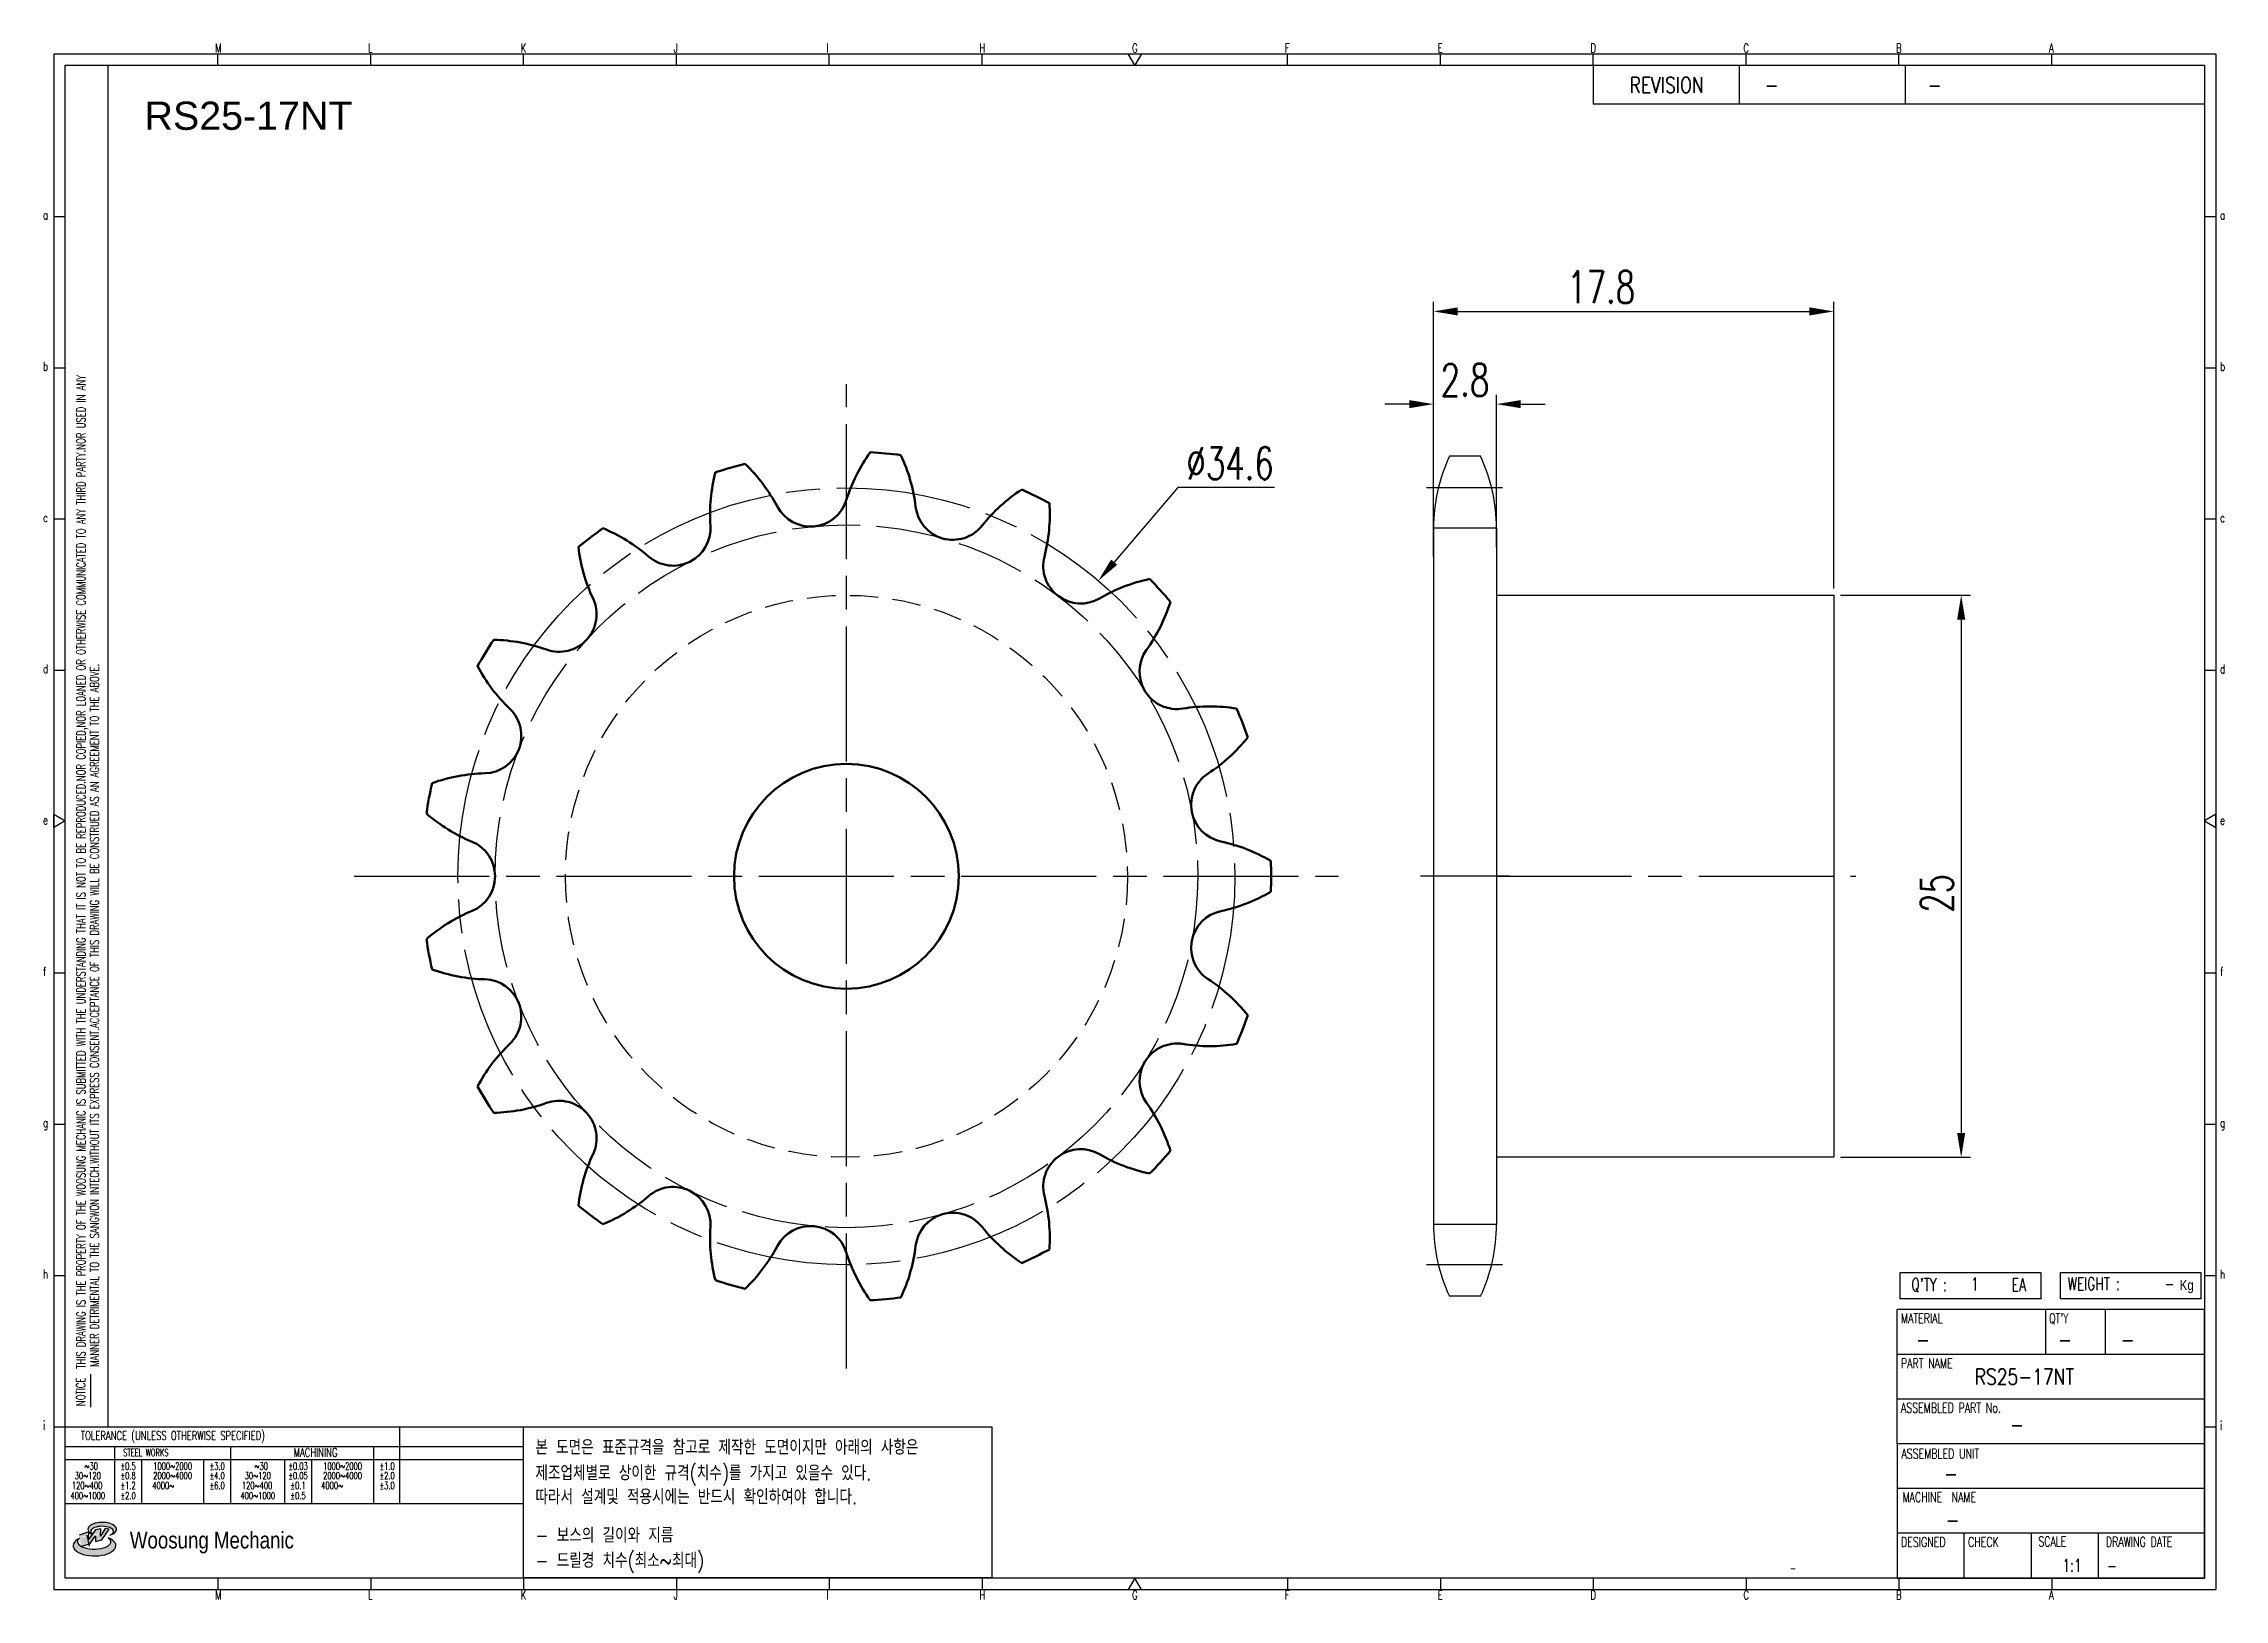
# Model space of a CAD drawing. Header units: millimetres. Extents: x -0.5 to 96.6, y -0.4 to 68.8.
import ezdxf
from ezdxf.enums import TextEntityAlignment as Align

# ---------------------------------------------------------------- set-up
doc = ezdxf.new("R2010")
doc.units = ezdxf.units.MM
for name, pattern in [('AM_ISO02W050', [7.5, 6, -1.5]), ('AM_ISO02W050x2', [3.75, 3, -0.75]), ('AM_ISO08W050', [18, 12, -1.5, 3, -1.5]), ('AM_ISO08W050x2', [9, 6, -0.75, 1.5, -0.75]), ('HIDDEN', [9.525, 6.35, -3.175])]:
    doc.linetypes.add(name, pattern=pattern)
for name, color, linetype, lineweight in [('AM_0N', 7, 'Continuous', 50), ('AM_3N', 6, 'AM_ISO02W050', 25), ('AM_7', 4, 'AM_ISO08W050', 25), ('AM_7N', 4, 'AM_ISO08W050', 25)]:
    doc.layers.add(name, color=color, linetype=linetype, lineweight=lineweight)
for name, color, linetype in [('S-DIM', 7, 'Continuous'), ('TITLE', 7, 'Continuous'), ('도면레이아웃', 7, 'Continuous')]:
    doc.layers.add(name, color=color, linetype=linetype)
doc.styles.add('HAN', font='ROMANS.shx', dxfattribs={"width": 0.7, "bigfont": 'whgtxt.shx'})
doc.styles.add('HKD_ST2', font='romans.shx', dxfattribs={"width": 0.7, "height": 4, "bigfont": '@extfont2.shx'})
doc.styles.add('HSG', font='SIMPLEX.shx', dxfattribs={"width": 0.7, "bigfont": 'HSG.shx'})
doc.styles.add('ROMANS', font='romans.shx', dxfattribs={"width": 0.7, "bigfont": 'whgtxt.shx'})
doc.styles.add('SLDTEXTSTYLE4', font='arial.ttf', dxfattribs={"width": 0.8})
doc.styles.get("Standard").update_dxf_attribs({"font": 'arial.ttf'})
doc.dimstyles.new('APP2', dxfattribs={"dimscale": 0.6, "dimtxt": 2.4, "dimasz": 1.8, "dimexe": 0.7, "dimexo": 0.5, "dimgap": 0.6, "dimtad": 1, "dimtoh": 1, "dimdec": 1, "dimrnd": 0.01, "dimzin": 9, "dimdsep": 46, "dimtxsty": 'HSG', "dimcen": 0, "dimclrd": 1, "dimclre": 1, "dimclrt": 256, "dimazin": 2, "dimtp": 1, "dimtm": 1, "dimtfac": 0.5, "dimtdec": 1, "dimtofl": 0, "dimtmove": 0, "dimatfit": 3, "dimfxl": 0, "dimtvp": 1, "dimtolj": 2, "dimlwd": -1, "dimlwe": -1, "dimarcsym": 0})

# ---------------------------------------------------------------- blocks, each defined once
blk = doc.blocks.new('tyuijfsdgj')
for p, q in [((-68014.762, 458.6), (-67999.762, 458.6)), ((-67999.762, 458.6), (-67999.762, 433.6)), ((-67999.762, 433.6), (-68014.762, 433.6))]:
    blk.add_line(p, q)
at = {"layer": 'AM_7N', "linetype": 'AM_ISO08W050x2'}
blk.add_line((-68014.762, 446.1), (-67998.779, 446.1), dxfattribs=at)
blk = doc.blocks.new('*D17')
at = {"layer": 'Defpoints', "color": 0, "transparency": 16777216}
for p in [(79.176, 44.221), (79.176, 19.221), (84.847, 19.221)]:
    blk.add_point(p, dxfattribs=at)
at = {"layer": 'S-DIM', "color": 1, "transparency": 16777216}
for p, q in [((79.476, 44.221), (85.267, 44.221)), ((84.847, 43.141), (84.847, 20.301)), ((79.476, 19.221), (85.267, 19.221))]:
    blk.add_line(p, q, dxfattribs=at)
for points in [[(84.667, 43.141), (85.027, 43.141), (84.847, 44.221)], [(84.667, 20.301), (85.027, 20.301), (84.847, 19.221)]]:
    blk.add_solid(points, dxfattribs=at)
at = {"layer": 'S-DIM', "transparency": 16777216, "insert": (83.767, 30.965), "char_height": 1.44, "attachment_point": 5, "rotation": 90, "style": 'HSG'}
blk.add_mtext('\\A2;25', dxfattribs=at)
blk = doc.blocks.new('*D18')
at = {"layer": 'Defpoints', "color": 0, "transparency": 16777216}
for p in [(64.176, 52.723), (61.376, 46.066), (64.176, 46.066)]:
    blk.add_point(p, dxfattribs=at)
at = {"layer": 'S-DIM', "color": 1, "transparency": 16777216}
for p, q in [((60.296, 52.723), (59.216, 52.723)), ((61.376, 46.366), (61.376, 53.143)), ((64.176, 46.366), (64.176, 53.143)), ((65.256, 52.723), (66.336, 52.723))]:
    blk.add_line(p, q, dxfattribs=at)
for points in [[(60.296, 52.903), (60.296, 52.543), (61.376, 52.723)], [(65.256, 52.903), (65.256, 52.543), (64.176, 52.723)]]:
    blk.add_solid(points, dxfattribs=at)
at = {"layer": 'S-DIM', "transparency": 16777216, "insert": (62.776, 53.803), "char_height": 1.44, "attachment_point": 5, "style": 'HSG'}
blk.add_mtext('\\A2;2.8', dxfattribs=at)
blk = doc.blocks.new('*D19')
at = {"layer": 'Defpoints', "color": 0, "transparency": 16777216}
for p in [(79.176, 56.847), (61.376, 45.651), (79.176, 44.221)]:
    blk.add_point(p, dxfattribs=at)
at = {"layer": 'S-DIM', "color": 1, "transparency": 16777216}
for p, q in [((61.376, 45.951), (61.376, 57.267)), ((79.176, 44.521), (79.176, 57.267)), ((62.456, 56.847), (78.096, 56.847))]:
    blk.add_line(p, q, dxfattribs=at)
for points in [[(62.456, 57.027), (62.456, 56.667), (61.376, 56.847)], [(78.096, 57.027), (78.096, 56.667), (79.176, 56.847)]]:
    blk.add_solid(points, dxfattribs=at)
at = {"layer": 'S-DIM', "transparency": 16777216, "insert": (68.834, 57.927), "char_height": 1.44, "attachment_point": 5, "style": 'HSG'}
blk.add_mtext('\\A2;17.8', dxfattribs=at)
blk = doc.blocks.new('*D20')
at = {"layer": 'Defpoints', "color": 0, "transparency": 16777216}
for p in [(46.468, 44.871), (24.051, 18.571)]:
    blk.add_point(p, dxfattribs=at)
at = {"layer": 'S-DIM', "color": 1, "transparency": 16777216}
for p, q in [((49.999, 49.014), (47.169, 45.693)), ((54.295, 49.014), (49.999, 49.014))]:
    blk.add_line(p, q, dxfattribs=at)
blk.add_solid([(47.032, 45.81), (47.306, 45.577), (46.468, 44.871)], dxfattribs=at)
at = {"layer": 'S-DIM', "transparency": 16777216, "insert": (52.327, 50.094), "char_height": 1.44, "attachment_point": 5, "style": 'HSG'}
blk.add_mtext('\\A2;∅34.6', dxfattribs=at)
blk = doc.blocks.new('notice1')
at = {"color": 4}
blk.add_lwpolyline([(-22142.12, 1730.6), (-22053.8, 1730.6), (-22053.8, 1702.07), (-22142.12, 1702.07)], close=True, dxfattribs=at)
at = {"color": 4, "style": 'HAN', "width": 0.8}
for s, p in [('본 도면은 표준규격을 참고로 제작한 도면이지만 아래의 사항은', (-22139.9, 1725.32)), ('제조업체별로 상이한 규격(치수)를 가지고 있을수 있다.', (-22139.9, 1720.47)), ('따라서 설계및 적용시에는 반드시 확인하여야 합니다.', (-22139.9, 1715.97)), ('- 보스의 길이와 지름', (-22139.9, 1708.73)), ('- 드릴경 치수(최소~최대)', (-22139.9, 1703.97))]:
    blk.add_text(s, height=2.7949, dxfattribs=at).set_placement(p)
blk = doc.blocks.new('SUYWSHJH')
at = {"layer": '도면레이아웃'}
h = blk.add_hatch(color=10, dxfattribs=at)
h.paths.add_polyline_path([(1.544, 35.177), (1.554, 34.966), (1.779, 35.034), (2.054, 35.422), (1.908, 35.446), (1.728, 35.167), (1.741, 35.439), (1.547, 35.405), (1.292, 35.041), (1.295, 35.33), (0.943, 35.208), (1.03, 34.8), (1.336, 34.885)])
edge = h.paths.add_edge_path()
edge.add_ellipse((1.795, 35.421), major_axis=(-0.53, 0), ratio=0.487785, start_angle=122.36065, end_angle=403.39574)
edge.add_line((1.411, 35.244), (1.419, 35.261))
edge.add_ellipse((1.798, 35.344), major_axis=(-0.423, 0), ratio=0.444396, start_angle=131.58977, end_angle=386.19408, ccw=False)
edge = h.paths.add_edge_path()
edge.add_ellipse((1.512, 34.815), major_axis=(-0.793, 0), ratio=0.480113, start_angle=314.67633, end_angle=590.85213)
edge.add_ellipse((1.501, 34.958), major_axis=(-0.62, 0), ratio=0.43311, start_angle=331.7024, end_angle=574.42495, ccw=False)
for p, q in [((0, 90.118), (80.15, 90.118)), ((0, 90.118), (0, 33.191)), ((6.089, 89.693), (6.089, 90.118)), ((11.753, 89.693), (11.753, 90.118)), ((17.418, 89.693), (17.418, 90.118)), ((23.082, 89.693), (23.082, 90.118)), ((28.746, 89.693), (28.746, 90.118)), ((34.411, 89.693), (34.411, 90.118)), ((45.739, 89.693), (45.739, 90.118)), ((51.404, 89.693), (51.404, 90.118)), ((57.068, 89.693), (57.068, 90.118)), ((62.732, 89.693), (62.732, 90.118)), ((68.397, 89.693), (68.397, 90.118)), ((74.061, 89.693), (74.061, 90.118)), ((80.15, 90.118), (80.15, 33.191)), ((0, 84.085), (0.425, 84.085)), ((79.725, 84.085), (80.15, 84.085)), ((0, 78.478), (0.425, 78.478)), ((79.725, 78.478), (80.15, 78.478)), ((0, 72.87), (0.425, 72.87)), ((79.725, 72.87), (80.15, 72.87)), ((0, 67.262), (0.425, 67.262)), ((79.725, 67.262), (80.15, 67.262)), ((0, 56.047), (0.425, 56.047)), ((79.725, 56.047), (80.15, 56.047)), ((0, 50.439), (0.425, 50.439)), ((79.725, 50.439), (80.15, 50.439)), ((0, 44.832), (0.425, 44.832)), ((79.725, 44.832), (80.15, 44.832)), ((1.377, 39.947), (1.377, 41.174)), ((0, 39.224), (0.425, 39.224)), ((79.725, 39.224), (80.15, 39.224)), ((0, 33.191), (80.15, 33.191)), ((6.089, 33.616), (6.089, 33.191)), ((11.753, 33.616), (11.753, 33.191)), ((17.418, 33.616), (17.418, 33.191)), ((23.082, 33.616), (23.082, 33.191)), ((28.746, 33.616), (28.746, 33.191)), ((34.411, 33.616), (34.411, 33.191)), ((45.739, 33.616), (45.739, 33.191)), ((51.404, 33.616), (51.404, 33.191)), ((57.068, 33.616), (57.068, 33.191)), ((62.732, 33.616), (62.732, 33.191)), ((68.397, 33.616), (68.397, 33.191)), ((74.061, 33.616), (74.061, 33.191))]:
    blk.add_line(p, q)
at = {"color": 2}
for p, q in [((2.017, 39.224), (2.017, 89.693)), ((0.425, 39.224), (17.418, 39.224)), ((12.816, 39.224), (12.816, 36.382)), ((17.418, 33.616), (17.418, 39.224)), ((0.425, 38.487), (17.418, 38.487)), ((0.425, 38.012), (17.418, 38.012)), ((2.257, 38.487), (2.257, 36.382)), ((3.257, 38.012), (3.257, 36.382)), ((5.557, 38.012), (5.557, 36.382)), ((6.557, 38.5), (6.557, 36.382)), ((8.557, 38.012), (8.557, 36.382)), ((9.557, 38.026), (9.557, 36.382)), ((11.857, 38.487), (11.857, 36.382)), ((0.425, 36.382), (17.418, 36.382))]:
    blk.add_line(p, q, dxfattribs=at)
at = {"color": 6, "ltscale": 0.5}
for p, q in [((57.068, 89.693), (57.068, 88.246)), ((62.47, 89.693), (62.47, 88.246)), ((68.635, 89.693), (68.635, 88.246)), ((79.725, 88.246), (57.068, 88.246)), ((68.336, 38.59), (68.336, 43.563)), ((79.725, 43.563), (68.336, 43.563)), ((73.827, 43.563), (73.827, 41.905)), ((76.037, 43.563), (76.037, 41.905)), ((79.725, 38.59), (79.725, 43.563)), ((79.725, 41.905), (68.336, 41.905)), ((79.725, 40.248), (68.336, 40.248)), ((68.336, 38.59), (68.336, 33.616)), ((79.725, 38.59), (68.336, 38.59)), ((79.725, 33.616), (79.725, 38.59)), ((79.725, 36.932), (68.336, 36.932)), ((79.725, 35.274), (68.336, 35.274)), ((70.822, 33.616), (70.822, 35.274)), ((73.309, 33.616), (73.309, 35.274)), ((75.796, 33.616), (75.796, 35.274)), ((68.336, 33.616), (79.725, 33.616))]:
    blk.add_line(p, q, dxfattribs=at)
for points in [[(40.075, 89.693), (39.83, 90.118), (40.32, 90.118)], [(0.425, 89.693), (79.725, 89.693), (79.725, 33.616), (0.425, 33.616)], [(0.425, 61.679), (0, 61.433), (0, 61.924)], [(79.725, 61.679), (80.15, 61.433), (80.15, 61.924)], [(40.075, 33.616), (39.83, 33.191), (40.32, 33.191)]]:
    blk.add_lwpolyline(points, close=True)
at = {"layer": 'TITLE', "color": 20}
for p, q in [((68.449, 43.961), (68.449, 44.936)), ((68.449, 44.936), (73.654, 44.936)), ((73.654, 44.936), (73.654, 43.961)), ((74.39, 43.961), (74.39, 44.936)), ((74.39, 44.936), (79.595, 44.936)), ((79.595, 44.936), (79.595, 43.961)), ((73.654, 43.961), (68.449, 43.961)), ((79.595, 43.961), (74.39, 43.961))]:
    blk.add_line(p, q, dxfattribs=at)
at = {"layer": '도면레이아웃'}
for p, q in [((1.295, 35.33), (0.943, 35.208)), ((1.03, 34.8), (1.336, 34.885)), ((1.224, 35.208), (1.311, 34.8)), ((1.224, 35.208), (1.224, 35.208)), ((1.547, 35.405), (1.292, 35.041)), ((1.292, 35.041), (1.295, 35.33)), ((1.336, 34.885), (1.544, 35.177)), ((1.419, 35.261), (1.411, 35.244)), ((1.544, 35.177), (1.554, 34.966)), ((1.741, 35.439), (1.547, 35.405)), ((1.554, 34.966), (1.779, 35.034)), ((1.908, 35.446), (1.728, 35.167)), ((1.728, 35.167), (1.741, 35.439)), ((1.779, 35.034), (2.054, 35.422)), ((2.054, 35.422), (1.908, 35.446))]:
    blk.add_line(p, q, dxfattribs=at)
for centre, major_axis, ratio, start_param, end_param in [((1.795, 35.421), (-0.53, 0), 0.487785, 2.135596, 7.040584), ((1.512, 34.815), (-0.793, 0), 0.480113, 5.492138, 10.312315), ((1.501, 34.958), (-0.62, 0), 0.43311, 5.789299, 10.025607), ((1.798, 35.344), (-0.423, 0), 0.444396, 2.296675, 6.740358)]:
    blk.add_ellipse(centre, major_axis=major_axis, ratio=ratio, start_param=start_param, end_param=end_param, dxfattribs=at)
at = {"color": 4, "style": 'HKD_ST2', "width": 0.7}
for s, p in [('M', (5.988, 90.164)), ('L', (11.652, 90.164)), ('K', (17.316, 90.164)), ('J', (22.981, 90.164)), ('I', (28.645, 90.164)), ('H', (34.309, 90.164)), ('G', (39.974, 90.164)), ('F', (45.638, 90.164)), ('E', (51.302, 90.164)), ('D', (56.967, 90.164)), ('C', (62.631, 90.164)), ('B', (68.295, 90.164)), ('A', (73.96, 90.164)), ('a', (-0.395, 83.976)), ('a', (80.305, 83.97)), ('b', (-0.395, 78.368)), ('b', (80.305, 78.362)), ('c', (-0.395, 72.76)), ('c', (80.305, 72.754)), ('d', (-0.395, 67.153)), ('d', (80.305, 67.147)), ('e', (-0.395, 61.545)), ('e', (80.305, 61.539)), ('f', (-0.395, 55.937)), ('f', (80.305, 55.931)), ('g', (-0.395, 50.33)), ('g', (80.305, 50.324)), ('h', (-0.395, 44.722)), ('h', (80.305, 44.716)), ('i', (-0.395, 39.114)), ('i', (80.305, 39.108)), ('M', (5.988, 32.824)), ('L', (11.652, 32.824)), ('K', (17.316, 32.824)), ('J', (22.981, 32.824)), ('I', (28.645, 32.824)), ('H', (34.309, 32.824)), ('G', (39.974, 32.824)), ('F', (45.638, 32.824)), ('E', (51.302, 32.824)), ('D', (56.967, 32.824)), ('C', (62.631, 32.824)), ('B', (68.295, 32.824)), ('A', (73.96, 32.824))]:
    blk.add_text(s, height=0.326, dxfattribs=at).set_placement(p)
for s, height, style, width, p in [('REVISION', 0.5806, 'HAN', 0.8, (58.415, 88.664)), ('-', 0.581, 'HAN', 0.8, (63.426, 88.664)), ('-', 0.581, 'HAN', 0.8, (69.468, 88.664)), ("Q'TY : ", 0.4746, 'HKD_ST2', 0.7, (68.857, 44.253)), ('1', 0.475, 'HKD_ST2', 0.7, (71.071, 44.275)), ('EA', 0.4746, 'HKD_ST2', 0.7, (72.578, 44.253)), ('WEIGHT : ', 0.4746, 'HKD_ST2', 0.7, (74.65, 44.286)), ('-', 0.581, 'HAN', 0.8, (69.029, 42.157)), ('-', 0.581, 'HAN', 0.8, (74.289, 42.157)), ('-', 0.581, 'HAN', 0.8, (76.623, 42.157)), ('-', 0.581, 'HAN', 0.8, (72.515, 39.013)), ('-', 0.581, 'HAN', 0.8, (70.067, 37.189)), ('-', 0.581, 'HAN', 0.8, (70.126, 35.48)), ('1:1', 0.4746, 'HKD_ST2', 0.7, (74.458, 33.848)), ('-', 0.475, 'HKD_ST2', 0.7, (76.112, 33.837))]:
    blk.add_text(s, height=height, dxfattribs=dict(style=style, width=width)).set_placement(p)
at = {"color": 2, "style": 'HKD_ST2', "width": 0.7}
for s, p in [(' THIS DRAWING IS THE PROPERTY OF THE WOOSUNG MECHANIC IS SUBMITTED WITH THE UNDERSTANDING THAT IT IS NOT TO BE REPRODUCED.NOR COPIED,NOR LOANED OR OTHERWISE COMMUNICATED TO ANY THIRD PARTY.NOR USED IN ANY', (1.173, 41.217)), ('MANNER DETRIMENTAL TO THE SANGWON INTECH.WITHOUT ITS EXPRESS CONSENT.ACCEPTANCE OF THIS DRAWING WILL BE CONSTRUED AS AN AGREEMENT TO THE ABOVE.', (1.672, 41.447))]:
    blk.add_text(s, height=0.326266, rotation=90, dxfattribs=at).set_placement(p)
at = {"style": 'HKD_ST2', "width": 0.7}
blk.add_text('-', height=0.475, dxfattribs=at).set_placement((78.613, 44.286), align=Align.RIGHT)
at = {"color": 4, "style": 'HKD_ST2', "width": 0.7}
for s, height, p in [('MATERIAL', 0.3651, (68.474, 43.425)), ("QT'Y", 0.3651, (73.965, 43.425)), ('PART NAME', 0.3651, (68.474, 41.756)), ('ASSEMBLED PART No.', 0.36511, (68.474, 40.109)), ('ASSEMBLED UNIT', 0.36511, (68.49, 38.408)), ('MACHINE  NAME', 0.36511, (68.532, 36.794)), ('DESIGNED', 0.3651, (68.474, 35.136)), ('CHECK', 0.3651, (70.961, 35.136)), ('SCALE', 0.3651, (73.566, 35.153)), ('DRAWING DATE', 0.36511, (76.071, 35.141))]:
    blk.add_text(s, height=height, dxfattribs=at).set_placement(p, align=Align.TOP_LEFT)
at = {"style": 'HKD_ST2', "width": 0.7}
blk.add_text('NOTICE', height=0.3263, rotation=90, dxfattribs=at).set_placement((1.163, 39.988))
for s, height, style, width, p in [('TOLERANCE (UNLESS OTHERWISE SPECIFIED)', 0.32627, 'HKD_ST2', 0.7, (4.417, 38.896)), ('-', 0.326, 'ROMANS', 0.65, (64.469, 33.975))]:
    blk.add_text(s, height=height, dxfattribs=dict(style=style, width=width)).set_placement(p, align=Align.MIDDLE_CENTER)
at = {"color": 4, "style": 'HKD_ST2', "width": 0.7}
for s, height, p in [('STEEL WORKS', 0.26101, (3.416, 38.268)), ('MACHINING', 0.3263, (9.707, 38.27)), ('%%P0.5', 0.261, (2.757, 37.762)), ('%%P0.8', 0.261, (2.757, 37.411)), ('%%P3.0', 0.261, (6.057, 37.762)), ('%%P4.0', 0.261, (6.057, 37.411)), ('%%P0.03', 0.261, (9.057, 37.762)), ('%%P0.05', 0.261, (9.057, 37.411)), ('%%P1.0', 0.261, (12.357, 37.762)), ('%%P2.0', 0.261, (12.357, 37.411)), ('%%P1.2', 0.261, (2.757, 37.045)), ('%%P2.0', 0.261, (2.757, 36.67)), ('%%P6.0', 0.261, (6.057, 37.045)), ('%%P0.1', 0.261, (9.057, 37.045)), ('%%P0.5', 0.261, (9.057, 36.67)), ('%%P3.0', 0.261, (12.357, 37.045))]:
    blk.add_text(s, height=height, dxfattribs=at).set_placement(p, align=Align.MIDDLE)
for s, height, p in [('30%%126120', 0.261, (1.263, 37.411)), ('%%12630', 0.261, (1.389, 37.762)), ('2000%%1264000', 0.26101, (4.407, 37.411)), ('1000%%1262000', 0.26101, (4.407, 37.762)), ('30%%126120', 0.261, (7.563, 37.411)), ('%%12630', 0.261, (7.689, 37.762)), ('2000%%1264000', 0.26101, (10.707, 37.411)), ('1000%%1262000', 0.26101, (10.707, 37.762)), ('400%%1261000', 0.26101, (1.263, 36.67)), ('120%%126400', 0.26101, (1.237, 37.045)), ('4000%%126', 0.261, (4.061, 37.045)), ('400%%1261000', 0.26101, (7.563, 36.67)), ('120%%126400', 0.26101, (7.537, 37.045)), ('4000%%126', 0.261, (10.321, 37.045))]:
    blk.add_text(s, height=height, dxfattribs=at).set_placement(p, align=Align.MIDDLE_CENTER)
at = {"color": 1, "style": 'SLDTEXTSTYLE4', "width": 0.8}
blk.add_text('Woosung Mechanic', height=0.61957, dxfattribs=at).set_placement((2.822, 34.711))
at = {"layer": 'TITLE', "width": 0.8}
blk.add_text('Kg', height=0.3789, dxfattribs=at).set_placement((78.807, 44.286))

msp = doc.modelspace()

# ---------------------------------------------------------------- linework, layer by layer
for p, q in [((63.469, 50.402), (62.082, 50.402)), ((61.376, 47.202), (61.376, 16.24)), ((64.176, 47.202), (64.176, 16.24)), ((63.469, 13.04), (62.082, 13.04))]:
    msp.add_line(p, q)
at = {"color": 2, "linetype": 'HIDDEN', "ltscale": 0.2}
msp.add_circle((35.26, 31.721), 12.5, dxfattribs=at)
for centre, start, end in [((68.976, 47.202), 155.09894, 180), ((56.576, 47.202), 0, 24.90106), ((68.976, 16.24), 180, 204.90106), ((56.576, 16.24), 335.09894, 0)]:
    msp.add_arc(centre, 7.6, start, end)
at = {"layer": 'AM_0N'}
msp.add_circle((35.26, 31.721), 5, dxfattribs=at)
for centre, radius, start, end in [((42.436, 46.202), 7.524, 144.40339, 162.64706), ((35.26, 31.721), 18.89, 82.62359, 86.78817), ((30.866, 47.274), 7.524, 6.76471, 25.00837), ((36.72, 47.816), 7.524, 165.57986, 183.82353), ((35.26, 31.721), 18.89, 103.80006, 107.96464), ((25.545, 44.637), 7.524, 27.94118, 46.18484), ((47.182, 42.632), 7.524, 123.22692, 141.47059), ((35.26, 31.721), 18.89, 61.44712, 65.6117), ((33.664, 48.943), 1.667, 207.94118, 342.64706), ((39.993, 48.356), 1.667, 186.76471, 321.47059), ((36.781, 47.811), 7.524, 345.58824, 3.8319), ((35.26, 31.721), 18.89, 124.97653, 129.14111), ((21.535, 40.255), 7.524, 49.11765, 67.36131), ((27.55, 47.204), 1.667, 229.11765, 3.82353), ((30.807, 47.257), 7.524, 186.75633, 205), ((45.682, 45.523), 1.667, 165.58824, 300.29412), ((50.318, 37.588), 7.524, 102.05045, 120.29412), ((35.26, 31.721), 18.89, 40.27065, 44.43523), ((22.478, 43.373), 1.667, 250.29412, 25), ((42.491, 46.175), 7.524, 324.41176, 342.65543), ((35.26, 31.721), 18.89, 146.153, 150.31759), ((19.379, 34.721), 7.524, 70.29412, 88.53779), ((49.964, 40.826), 1.667, 144.41176, 279.11765), ((25.496, 44.6), 7.524, 207.9328, 226.17647), ((19.132, 37.969), 1.667, 271.47059, 46.17647), ((51.421, 31.752), 7.524, 80.87398, 99.11765), ((35.26, 31.721), 18.89, 19.09418, 23.25876), ((47.223, 42.586), 7.524, 303.23529, 321.47896), ((19.368, 28.782), 7.524, 91.47059, 109.71426), ((52.26, 34.899), 1.667, 123.23529, 257.94118), ((35.26, 31.721), 18.89, 167.32947, 171.49406), ((21.503, 40.203), 7.524, 229.10927, 247.35294), ((17.964, 31.721), 1.667, 292.64706, 67.35294), ((50.34, 25.912), 7.524, 59.69751, 77.94118), ((35.26, 31.721), 18.89, 357.91771, 2.08229), ((21.503, 23.239), 7.524, 112.64706, 130.89073), ((52.26, 28.543), 1.667, 102.05882, 236.76471), ((50.34, 37.531), 7.524, 282.05882, 300.30249), ((35.26, 31.721), 18.89, 188.50594, 192.67053), ((19.368, 34.661), 7.524, 250.28574, 268.52941), ((19.132, 25.473), 1.667, 313.82353, 88.52941), ((47.223, 20.856), 7.524, 38.52104, 56.76471), ((35.26, 31.721), 18.89, 336.74124, 340.90582), ((25.496, 18.843), 7.524, 133.82353, 152.0672), ((49.964, 22.616), 1.667, 80.88235, 215.58824), ((51.421, 31.691), 7.524, 260.88235, 279.12602), ((35.26, 31.721), 18.89, 209.68241, 213.847), ((19.379, 28.722), 7.524, 271.46221, 289.70588), ((22.478, 20.069), 1.667, 335, 109.70588), ((42.491, 17.268), 7.524, 17.34457, 35.58824), ((45.682, 17.919), 1.667, 59.70588, 194.41176), ((35.26, 31.721), 18.89, 315.56477, 319.72935), ((30.807, 16.185), 7.524, 155, 173.24367), ((50.318, 25.855), 7.524, 239.70588, 257.94955), ((21.535, 23.188), 7.524, 292.63869, 310.88235), ((27.55, 16.239), 1.667, 356.17647, 130.88235), ((36.781, 15.632), 7.524, 356.1681, 14.41176), ((35.26, 31.721), 18.89, 230.85889, 235.02347), ((39.993, 15.086), 1.667, 38.52941, 173.23529), ((36.72, 15.626), 7.524, 176.17647, 194.42014), ((33.664, 14.5), 1.667, 17.35294, 152.05882), ((47.182, 20.811), 7.524, 218.52941, 236.77308), ((25.545, 18.806), 7.524, 313.81516, 332.05882), ((42.436, 17.241), 7.524, 197.35294, 215.59661), ((30.866, 16.169), 7.524, 334.99163, 353.23529), ((35.26, 31.721), 18.89, 294.3883, 298.55288), ((35.26, 31.721), 18.89, 252.03536, 256.19994), ((35.26, 31.721), 18.89, 273.21183, 277.37641)]:
    msp.add_arc(centre, radius, start, end, dxfattribs=at)
at = {"layer": 'AM_3N', "linetype": 'AM_ISO02W050x2'}
for p, q in [((64.176, 47.202), (61.376, 47.202)), ((64.176, 16.24), (61.376, 16.24))]:
    msp.add_line(p, q, dxfattribs=at)
msp.add_circle((35.26, 31.721), 15.629, dxfattribs=at)
at = {"layer": 'AM_7', "linetype": 'AM_ISO08W050x2'}
for p, q in [((64.449, 49), (61.066, 49)), ((64.757, 31.721), (60.794, 31.721)), ((64.449, 14.442), (61.066, 14.442))]:
    msp.add_line(p, q, dxfattribs=at)
msp.add_circle((35.26, 31.721), 17.279, dxfattribs=at)
at = {"layer": 'AM_7N', "linetype": 'AM_ISO08W050x2'}
for p, q in [((35.26, 9.832), (35.26, 53.611)), ((13.37, 31.721), (57.149, 31.721))]:
    msp.add_line(p, q, dxfattribs=at)

# ---------------------------------------------------------------- block references
for name, p, xscale, yscale, zscale in [('SUYWSHJH', (0, -39.83), 1.2, 1.2, 1.2), ('notice1', (5243.607, -400.96), 0.235872, 0.235872, 0.235872)]:
    msp.add_blockref(name, p, dxfattribs=dict(xscale=xscale, yscale=yscale, zscale=zscale))
msp.add_blockref('tyuijfsdgj', (68078.938, -414.379))

# ---------------------------------------------------------------- texts
at = {"color": 2}
msp.add_text('RS25-17NT', height=1.2538, dxfattribs=at).set_placement((4.04, 64.925))
at = {"style": 'HAN', "width": 0.8}
msp.add_text('RS25-17NT', height=0.6967, dxfattribs=at).set_placement((85.449, 9.113))

# ---------------------------------------------------------------- dimensions: what is measured, and where the dimension line sits
at = {"layer": 'S-DIM'}
for base, p1, p2, picture, middle in [((79.176, 56.847), (61.376, 45.651), (79.176, 44.221), '*D19', (68.834, 56.847)), ((64.176, 52.723), (61.376, 46.066), (64.176, 46.066), '*D18', (62.776, 52.723))]:
    dim = msp.add_linear_dim(base=base, p1=p1, p2=p2, dimstyle='APP2', dxfattribs=at)
    dim.commit()
    dim.dimension.update_dxf_attribs({"geometry": picture, "text_midpoint": middle, "dimtype": 160})
dim = msp.add_diameter_dim_2p(p1=(24.051, 18.571), p2=(46.468, 44.871), dimstyle='APP2', dxfattribs=at)
dim.commit()
dim.dimension.update_dxf_attribs({"geometry": '*D20', "text_midpoint": (52.327, 49.014), "dimtype": 163})
dim = msp.add_linear_dim(base=(84.847, 19.221), p1=(79.176, 44.221), p2=(79.176, 19.221), angle=90, dimstyle='APP2', dxfattribs=at)
dim.commit()
dim.dimension.update_dxf_attribs({"geometry": '*D17', "text_midpoint": (84.847, 30.965), "dimtype": 160})

doc.saveas('drawing.dxf')
